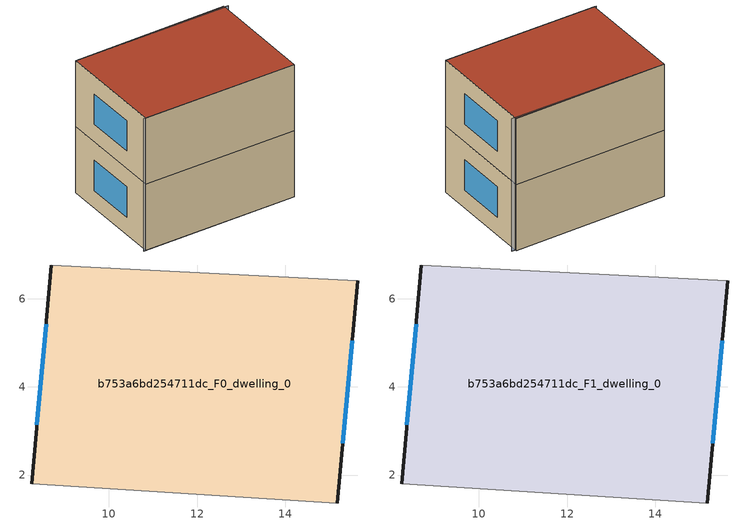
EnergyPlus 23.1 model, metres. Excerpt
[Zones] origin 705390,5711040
b753a6bd254711dc_F0_dwelling_0
 floor ground (EU_floor_Construction): 15.66,6.42 15.18,1.37 8.24,1.8 8.69,6.77 z0
 wall outside (EU_wall_Construction): 15.18,1.37 15.66,6.42 / 8.69,6.77 8.24,1.8 z0:3
 wall adiabatic (EU_wall_Construction): 8.24,1.8 15.18,1.37 / 15.66,6.42 8.69,6.77 z0:3
 window (EU_Window_Construction): 15.31,2.73 15.53,5.06 / 8.57,5.43 8.36,3.14 z0.81:2.19
b753a6bd254711dc_F1_dwelling_0
 floor to b753a6bd254711dc_F0_dwelling_0 (EU_floor_Construction): 15.66,6.42 15.18,1.37 8.24,1.8 8.69,6.77 z3
 wall outside (EU_wall_Construction): 15.18,1.37 15.66,6.42 / 8.69,6.77 8.24,1.8 z3:6
 wall adiabatic (EU_wall_Construction): 8.24,1.8 15.18,1.37 / 15.66,6.42 8.69,6.77 z3:6
 window (EU_Window_Construction): 15.31,2.73 15.53,5.06 / 8.57,5.43 8.36,3.14 z3.81:5.19
 roof outside (EU_roof_Construction): 15.18,1.37 15.66,6.42 8.69,6.77 8.24,1.8 z6
shading: 8.15,1.8 15.18,1.36 / 15.79,6.32 8.69,6.77 z0:6
[Building]
EU S2 Campaign: North Axis=0; Terrain=City; Solar Distribution=FullExterior
[Site:Location]
London: Latitude=51.5; Longitude=-0.5; Time Zone=0; Elevation=25
[SizingPeriod:WeatherFileDays]
AnnualSizingPeriod: Begin Month=1; Begin Day of Month=1; End Month=12; End Day of Month=31; Day of Week for Start Day=Monday; Use Weather File Daylight Saving Period=No; Use Weather File Rain and Snow Indicators=No
[MATERIAL]
EU_InternalMass_Material: Roughness=MediumRough; Thickness=0.1; Conductivity=1; Density=1800; Specific Heat=900; Thermal Absorptance=0.9; Solar Absorptance=0.7; Visible Absorptance=0.7
[MATERIAL:NOMASS] Roughness=MediumRough; Thermal Absorptance=0.9; Solar Absorptance=0.7; Visible Absorptance=0.7
Name | Thermal Resistance
EU_wall_NoMass | 0.555556
EU_roof_NoMass | 0.510204
EU_floor_NoMass | 1.68919
[WINDOWMATERIAL:SIMPLEGLAZINGSYSTEM]
EU_Window_SimpleGlazing: UFactor=3.96; Solar Heat Gain Coefficient=0.85; Visible Transmittance=0.85
[CONSTRUCTION]
EU_wall_Construction: EU_wall_NoMass
EU_roof_Construction: EU_roof_NoMass
EU_floor_Construction: EU_floor_NoMass
EU_Window_Construction: EU_Window_SimpleGlazing
EU_InternalMass_Construction: EU_InternalMass_Material
[ZONE] Type=1; Multiplier=1; Ceiling Height=autocalculate; Volume=105.092; Floor Area=autocalculate; Part of Total Floor Area=Yes
b753a6bd254711dc_F0_dwelling_0; b753a6bd254711dc_F1_dwelling_0
[INTERNALMASS] Construction=EU_InternalMass_Construction; Surface Area=35.031
Name | Zone or ZoneList
b753a6bd254711dc_F0_dwelling_0_EU_InternalMass | b753a6bd254711dc_F0_dwelling_0
b753a6bd254711dc_F1_dwelling_0_EU_InternalMass | b753a6bd254711dc_F1_dwelling_0
[OTHEREQUIPMENT] Fuel Type=Electricity; Design Level Calculation Method=Watts/Area; Power per Zone Floor Area=1; Fraction Latent=0; Fraction Radiant=0; Fraction Lost=0; Carbon Dioxide Generation Rate=0; EndUse Subcategory=EU_Step8_InternalGains
Name | Zone or ZoneList or Space or SpaceList | Schedule
EU_Step8_InternalGain_b753a6bd254711dc_F0_dwelling_0_f000 | b753a6bd254711dc_F0_dwelling_0 | EU_Step8_GainSchedule_b753a6bd254711dc_F0_dwelling_0_f000
EU_Step8_InternalGain_b753a6bd254711dc_F1_dwelling_0_f000 | b753a6bd254711dc_F1_dwelling_0 | EU_Step8_GainSchedule_b753a6bd254711dc_F1_dwelling_0_f000
[ZONEVENTILATION:DESIGNFLOWRATE] Schedule=EU_AlwaysOn; Design Flow Rate Calculation Method=AirChanges/Hour; Air Changes per Hour=0.48; Ventilation Type=Natural; Fan Pressure Rise=0; Fan Total Efficiency=1; Constant Term Coefficient=1; Temperature Term Coefficient=0; Velocity Term Coefficient=0; Velocity Squared Term Coefficient=0; Minimum Indoor Temperature=-100; Maximum Indoor Temperature=100; Delta Temperature=-100; Minimum Outdoor Temperature=-100; Maximum Outdoor Temperature=100; Maximum Wind Speed=40
Name | Zone or ZoneList or Space or SpaceList
EU_ConstantAir_b753a6bd254711dc_F0_dwelling_0 | b753a6bd254711dc_F0_dwelling_0
EU_ConstantAir_b753a6bd254711dc_F1_dwelling_0 | b753a6bd254711dc_F1_dwelling_0
[HVACTEMPLATE:THERMOSTAT] Constant Heating Setpoint=20; Constant Cooling Setpoint=50
EU_HeatOnly_b753a6bd254711dc_F0_dwelling_0; EU_HeatOnly_b753a6bd254711dc_F1_dwelling_0
[HVACTEMPLATE:ZONE:IDEALLOADSAIRSYSTEM] System Availability Schedule=EU_AlwaysOn; Maximum Heating Supply Air Temperature=50; Minimum Cooling Supply Air Temperature=13; Maximum Heating Supply Air Humidity Ratio=0.0156; Minimum Cooling Supply Air Humidity Ratio=0.0077; Heating Limit=NoLimit; Cooling Limit=NoLimit; Heating Availability Schedule=EU_AlwaysOn; Cooling Availability Schedule=EU_CoolingOff; Dehumidification Control Type=ConstantSensibleHeatRatio; Cooling Sensible Heat Ratio=0.7; Dehumidification Setpoint=60; Humidification Control Type=None; Humidification Setpoint=30; Outdoor Air Method=None; Outdoor Air Flow Rate per Person=0.00944; Outdoor Air Flow Rate per Zone Floor Area=0; Outdoor Air Flow Rate per Zone=0; Demand Controlled Ventilation Type=None; Outdoor Air Economizer Type=NoEconomizer; Heat Recovery Type=None; Sensible Heat Recovery Effectiveness=0.7; Latent Heat Recovery Effectiveness=0.65
Name | Template Thermostat
b753a6bd254711dc_F0_dwelling_0 | EU_HeatOnly_b753a6bd254711dc_F0_dwelling_0
b753a6bd254711dc_F1_dwelling_0 | EU_HeatOnly_b753a6bd254711dc_F1_dwelling_0
[SIZING:ZONE] Zone Cooling Design Supply Air Temperature Input Method=SupplyAirTemperature; Zone Cooling Design Supply Air Temperature=13; Zone Heating Design Supply Air Temperature Input Method=SupplyAirTemperature; Zone Heating Design Supply Air Temperature=50; Zone Cooling Design Supply Air Humidity Ratio=0.008; Zone Heating Design Supply Air Humidity Ratio=0.008; Cooling Design Air Flow Method=DesignDay; Cooling Design Air Flow Rate=0; Cooling Minimum Air Flow per Zone Floor Area=0.000762; Cooling Minimum Air Flow=0; Cooling Minimum Air Flow Fraction=0.2; Heating Design Air Flow Method=DesignDay; Heating Design Air Flow Rate=0; Heating Maximum Air Flow per Zone Floor Area=0.002032; Heating Maximum Air Flow=0.141576; Heating Maximum Air Flow Fraction=0.3; Account for Dedicated Outdoor Air System=No; Dedicated Outdoor Air System Control Strategy=NeutralSupplyAir; Dedicated Outdoor Air Low Setpoint Temperature for Design=autosize; Dedicated Outdoor Air High Setpoint Temperature for Design=autosize; Zone Load Sizing Method=Sensible Load Only No Latent Load; Zone Latent Cooling Design Supply Air Humidity Ratio Input Method=HumidityRatioDifference; Zone Cooling Design Supply Air Humidity Ratio Difference=0.005; Zone Latent Heating Design Supply Air Humidity Ratio Input Method=HumidityRatioDifference; Zone Humidification Design Supply Air Humidity Ratio Difference=0.005
b753a6bd254711dc_F0_dwelling_0; b753a6bd254711dc_F1_dwelling_0
[SCHEDULE:CONSTANT]
Name | Hourly Value
EU_AlwaysOn | 1
EU_CoolingOff | 0
[SCHEDULE:FILE] Column Number=1; Rows to Skip at Top=0; Number of Hours of Data=8760; Column Separator=Comma; Interpolate to Timestep=No; Minutes per Item=60; Adjust Schedule for Daylight Savings=Yes
Name | File
EU_Step8_GainSchedule_b753a6bd254711dc_F0_dwelling_0_f000 | ../../schedules/b753a6bd254711dc/b753a6bd254711dc_F0_dwelling_0_f000_gain.csv
EU_Step8_GainSchedule_b753a6bd254711dc_F1_dwelling_0_f000 | ../../schedules/b753a6bd254711dc/b753a6bd254711dc_F1_dwelling_0_f000_gain.csv
